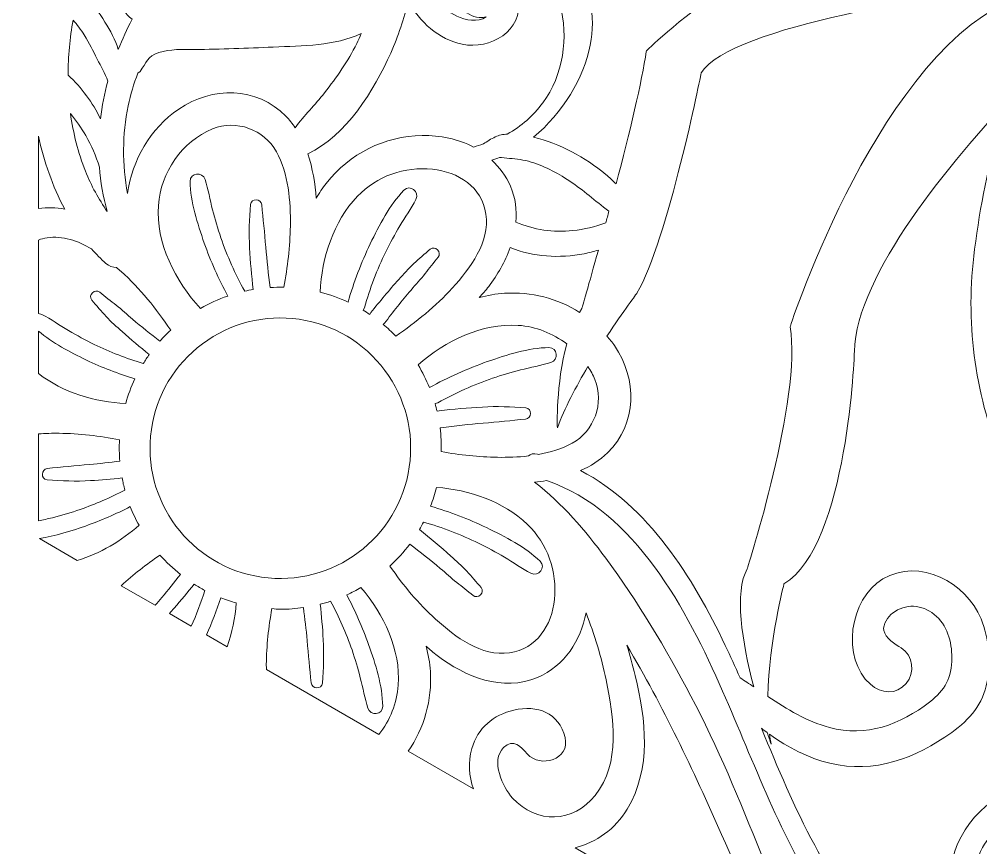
# Model space of a CAD drawing. Extents: x 7 to 992, y -718 to -282.
# Drawn here: x 67.5 to 127.5, y -464 to -412.2 of the extents above; entities that cross this region are included whole.
import ezdxf

# ---------------------------------------------------------------- set-up
doc = ezdxf.new("R2010")
doc.units = 0
doc.header["$MEASUREMENT"] = 0
doc.layers.add('Layer 1', color=7, linetype='Continuous')

msp = doc.modelspace()

# ---------------------------------------------------------------- linework, layer by layer
at = {"layer": 'Layer 1', "lineweight": 0}
for points, knots in [([(515.444, -282.485), (515.444, -282.485), (265.444, -282.485), (265.444, -282.485), (265.444, -282.485), (259.139, -282.485), (259.139, -282.485), (259.139, -282.485), (27.261, -282.485), (27.261, -282.485), (27.261, -282.485), (27.261, -282.863), (27.261, -282.863), (27.261, -282.863), (25.9, -282.863), (25.9, -282.863), (25.9, -282.863), (24.898, -282.863), (24.898, -282.863), (24.898, -282.863), (7.489, -306.853), (7.489, -306.853), (7.489, -306.853), (7.489, -496.33), (7.489, -496.33), (7.489, -496.33), (24.898, -524.256), (24.898, -524.256), (24.898, -524.256), (25.039, -524.256), (25.039, -524.256), (25.039, -524.256), (25.9, -525.977), (25.9, -525.977), (25.9, -525.977), (34.578, -543.332), (34.578, -543.332), (34.578, -543.332), (85.476, -645.118), (85.476, -645.118), (85.476, -645.118), (85.476, -693.393), (85.476, -693.393), (85.476, -693.602), (85.486, -693.809), (85.492, -694.016), (85.35, -694.597), (85.266, -695.2), (85.266, -695.825), (85.266, -695.825), (85.266, -710.022), (85.266, -710.022), (85.266, -714.223), (88.671, -717.628), (92.872, -717.628), (92.872, -717.628), (107.069, -717.628), (107.069, -717.628), (107.484, -717.628), (107.889, -717.586), (108.286, -717.521), (108.736, -717.547), (109.188, -717.561), (109.644, -717.561), (109.644, -717.561), (182.159, -717.561), (182.159, -717.561), (182.563, -717.561), (182.965, -717.551), (183.365, -717.531), (183.743, -717.589), (184.126, -717.628), (184.52, -717.628), (184.52, -717.628), (198.717, -717.628), (198.717, -717.628), (202.917, -717.628), (206.322, -714.223), (206.322, -710.022), (206.322, -710.022), (206.322, -695.825), (206.322, -695.825), (206.322, -695.534), (206.302, -695.248), (206.271, -694.965), (206.303, -694.465), (206.325, -693.962), (206.326, -693.453), (206.326, -693.453), (206.326, -645.118), (206.326, -645.118), (206.326, -645.118), (257.204, -543.332), (257.204, -543.332), (257.204, -543.332), (259.139, -539.46), (259.139, -539.46), (259.139, -539.46), (266.763, -524.209), (266.763, -524.209), (266.763, -524.209), (266.763, -645.118), (266.763, -645.118), (266.763, -645.118), (363.469, -645.118), (363.469, -645.118), (363.737, -645.117), (364.003, -645.104), (364.27, -645.096), (364.76, -645.195), (365.268, -645.248), (365.787, -645.248), (365.787, -645.248), (379.984, -645.248), (379.984, -645.248), (384.185, -645.248), (387.59, -641.843), (387.59, -637.643), (387.59, -637.643), (387.59, -623.445), (387.59, -623.445), (387.59, -623.12), (387.563, -622.802), (387.523, -622.487), (387.556, -621.959), (387.579, -621.428), (387.578, -620.891), (387.578, -620.891), (387.578, -584.634), (387.578, -584.634), (387.578, -584.634), (508.12, -524.362), (508.12, -524.362), (508.12, -524.362), (508.12, -717.561), (508.12, -717.561), (508.12, -717.561), (544.378, -717.561), (544.378, -717.561), (545.281, -717.563), (546.172, -717.512), (547.049, -717.417), (547.049, -717.417), (560.83, -717.417), (560.83, -717.417), (565.03, -717.417), (568.436, -714.012), (568.436, -709.811), (568.436, -709.811), (568.436, -696.131), (568.436, -696.131), (568.534, -695.251), (568.591, -694.358), (568.593, -693.453), (568.593, -693.453), (568.593, -645.118), (568.593, -645.118), (568.593, -645.118), (689.443, -645.118), (689.443, -645.118), (689.443, -645.118), (689.443, -693.393), (689.443, -693.393), (689.443, -693.594), (689.453, -693.791), (689.458, -693.99), (689.345, -694.514), (689.28, -695.056), (689.28, -695.614), (689.28, -695.614), (689.28, -709.811), (689.28, -709.811), (689.28, -714.012), (692.686, -717.417), (696.886, -717.417), (696.886, -717.417), (710.981, -717.417), (710.981, -717.417), (711.845, -717.511), (712.722, -717.561), (713.611, -717.561), (713.611, -717.561), (749.903, -717.561), (749.903, -717.561), (749.903, -717.561), (749.903, -524.209), (749.903, -524.209), (749.903, -524.209), (870.731, -584.622), (870.731, -584.622), (870.731, -584.622), (870.731, -620.95), (870.731, -620.95), (870.731, -621.353), (870.741, -621.753), (870.761, -622.151), (870.71, -622.506), (870.675, -622.865), (870.675, -623.233), (870.675, -623.233), (870.675, -637.431), (870.675, -637.431), (870.675, -641.632), (874.08, -645.036), (878.28, -645.036), (878.28, -645.036), (892.478, -645.036), (892.478, -645.036), (892.583, -645.036), (892.687, -645.025), (892.791, -645.02), (893.486, -645.081), (894.188, -645.118), (894.898, -645.118), (894.898, -645.118), (991.581, -645.118), (991.581, -645.118), (991.581, -645.118), (991.581, -282.485), (991.581, -282.485), (991.581, -282.485), (515.444, -282.485), (515.444, -282.485)], [0, 0, 0, 0, 1, 1, 1, 2, 2, 2, 3, 3, 3, 4, 4, 4, 5, 5, 5, 6, 6, 6, 7, 7, 7, 8, 8, 8, 9, 9, 9, 10, 10, 10, 11, 11, 11, 12, 12, 12, 13, 13, 13, 14, 14, 14, 15, 15, 15, 16, 16, 16, 17, 17, 17, 18, 18, 18, 19, 19, 19, 20, 20, 20, 21, 21, 21, 22, 22, 22, 23, 23, 23, 24, 24, 24, 25, 25, 25, 26, 26, 26, 27, 27, 27, 28, 28, 28, 29, 29, 29, 30, 30, 30, 31, 31, 31, 32, 32, 32, 33, 33, 33, 34, 34, 34, 35, 35, 35, 36, 36, 36, 37, 37, 37, 38, 38, 38, 39, 39, 39, 40, 40, 40, 41, 41, 41, 42, 42, 42, 43, 43, 43, 44, 44, 44, 45, 45, 45, 46, 46, 46, 47, 47, 47, 48, 48, 48, 49, 49, 49, 50, 50, 50, 51, 51, 51, 52, 52, 52, 53, 53, 53, 54, 54, 54, 55, 55, 55, 56, 56, 56, 57, 57, 57, 58, 58, 58, 59, 59, 59, 60, 60, 60, 61, 61, 61, 62, 62, 62, 63, 63, 63, 64, 64, 64, 65, 65, 65, 66, 66, 66, 67, 67, 67, 68, 68, 68, 69, 69, 69, 70, 70, 70, 71, 71, 71, 72, 72, 72, 73, 73, 73, 74, 74, 74, 74]), ([(104.106, -421.895), (102.804, -420.817), (101.238, -419.96), (99.589, -419.563), (101.401, -418.081), (102.742, -415.864), (103.138, -413.817), (103.842, -410.179), (101.581, -406.305), (98.364, -404.668), (96.483, -403.71), (94.314, -403.727), (92.698, -405.173), (92.605, -405.257), (92.527, -405.351), (92.442, -405.44), (92.423, -402.813), (91.922, -400.186), (90.965, -397.742), (90.742, -397.172), (90.489, -396.626), (90.221, -396.093), (93.81, -398.308), (97.803, -399.689), (102.316, -399.661), (103.385, -403.989), (108.798, -405.773), (112.791, -405.75), (117.368, -405.724), (122.174, -404.427), (126.113, -401.972), (126.217, -402.684), (126.357, -403.391), (126.534, -404.088), (113.849, -406.625), (106.629, -414.205), (106.629, -414.205), (106.377, -416.046), (105.576, -419.353), (104.755, -422.49), (104.538, -422.284), (104.324, -422.077), (104.106, -421.895)], [0, 0, 0, 0, 1, 1, 1, 2, 2, 2, 3, 3, 3, 4, 4, 4, 5, 5, 5, 6, 6, 6, 7, 7, 7, 8, 8, 8, 9, 9, 9, 10, 10, 10, 11, 11, 11, 12, 12, 12, 13, 13, 13, 14, 14, 14, 14]), ([(90.675, -414.309), (91.147, -413.254), (91.495, -412.16), (91.769, -411.048), (92.446, -412.367), (93.69, -413.457), (95.135, -413.762), (96.875, -414.128), (98.976, -412.916), (98.636, -410.935), (98.356, -409.304), (95.718, -408.158), (95.009, -410.146), (94.699, -411.017), (95.238, -412.037), (96.201, -412.095), (96.358, -412.104), (96.5, -412.085), (96.633, -412.053), (96.107, -412.41), (95.347, -412.266), (94.804, -412.009), (93.737, -411.505), (92.928, -410.349), (92.864, -409.159), (92.813, -408.203), (93.468, -407.139), (94.226, -406.592), (95.194, -405.893), (96.343, -406.003), (97.387, -406.486), (99.321, -407.379), (100.676, -409.232), (101.233, -411.258), (101.803, -413.33), (101.447, -415.688), (100.168, -417.427), (99.584, -418.222), (98.816, -418.888), (97.953, -419.372), (97.69, -419.391), (97.433, -419.435), (97.203, -419.549), (96.94, -419.68), (96.69, -419.823), (96.462, -419.992), (96.256, -420.056), (96.052, -420.124), (95.846, -420.187), (94.883, -419.682), (93.764, -419.444), (92.634, -419.461), (90.277, -419.498), (88.096, -420.599), (86.645, -422.452), (86.413, -422.749), (86.207, -423.062), (86.014, -423.384), (85.952, -422.474), (85.796, -421.508), (85.491, -420.601), (87.865, -419.526), (89.651, -416.602), (90.675, -414.309)], [0, 0, 0, 0, 1, 1, 1, 2, 2, 2, 3, 3, 3, 4, 4, 4, 5, 5, 5, 6, 6, 6, 7, 7, 7, 8, 8, 8, 9, 9, 9, 10, 10, 10, 11, 11, 11, 12, 12, 12, 13, 13, 13, 14, 14, 14, 15, 15, 15, 16, 16, 16, 17, 17, 17, 18, 18, 18, 19, 19, 19, 20, 20, 20, 21, 21, 21, 21]), ([(72.822, -412.372), (72.483, -411.807), (72.086, -411.288), (71.648, -410.797), (71.532, -410.667), (71.414, -410.536), (71.292, -410.409), (71.581, -409.458), (71.948, -408.531), (72.411, -407.638), (72.606, -408.156), (72.806, -408.673), (73.01, -409.19), (73.222, -409.73), (73.434, -410.27), (73.647, -410.81), (73.837, -411.294), (74.049, -411.913), (74.516, -412.203), (74.189, -412.821), (73.905, -413.456), (73.651, -414.099), (73.651, -414.099), (73.65, -414.092), (73.65, -414.092), (73.488, -413.495), (73.138, -412.898), (72.822, -412.372)], [0, 0, 0, 0, 1, 1, 1, 2, 2, 2, 3, 3, 3, 4, 4, 4, 5, 5, 5, 6, 6, 6, 7, 7, 7, 8, 8, 8, 9, 9, 9, 9]), ([(112.94, -446.527), (112.114, -447.995), (112.608, -451.088), (113.347, -453.912), (113.062, -453.72), (112.776, -453.529), (112.488, -453.344), (112.191, -452.667), (111.889, -451.991), (111.57, -451.322), (109.549, -447.081), (106.77, -442.606), (102.528, -440.401), (103.156, -440.123), (103.737, -439.764), (104.217, -439.29), (106.068, -437.465), (106.085, -434.683), (104.654, -432.593), (104.509, -432.381), (104.344, -432.187), (104.179, -431.994), (105.206, -430.433), (106.054, -429.313), (106.054, -429.313), (107.966, -426.062), (110.071, -415.543), (110.071, -415.543), (111.874, -412.592), (125.61, -410.627), (129.502, -410.125), (129.685, -410.34), (129.87, -410.552), (130.068, -410.755), (121.309, -413.843), (115.617, -431.417), (115.617, -431.417), (116.382, -435.817), (112.94, -446.527), (112.94, -446.527)], [0, 0, 0, 0, 1, 1, 1, 2, 2, 2, 3, 3, 3, 4, 4, 4, 5, 5, 5, 6, 6, 6, 7, 7, 7, 8, 8, 8, 9, 9, 9, 10, 10, 10, 11, 11, 11, 12, 12, 12, 13, 13, 13, 13]), ([(72.546, -418.427), (72.292, -417.919), (72.01, -417.424), (71.665, -416.975), (71.318, -416.524), (70.952, -416.064), (70.519, -415.688), (70.523, -414.524), (70.625, -413.373), (70.837, -412.248), (71.073, -412.528), (71.325, -412.862), (71.534, -413.182), (71.871, -413.698), (72.055, -414.17), (72.337, -414.687), (72.584, -415.139), (72.815, -415.58), (73.003, -416.06), (72.794, -416.842), (72.641, -417.632), (72.546, -418.427)], [0, 0, 0, 0, 1, 1, 1, 2, 2, 2, 3, 3, 3, 4, 4, 4, 5, 5, 5, 6, 6, 6, 7, 7, 7, 7]), ([(84.125, -418.252), (82.3, -416.402), (79.517, -416.384), (77.428, -417.815), (75.65, -419.033), (74.526, -420.996), (74.231, -423.095), (73.905, -421.278), (73.896, -419.409), (74.27, -417.602), (74.414, -416.901), (74.626, -416.231), (74.874, -415.578), (74.874, -415.578), (75.014, -415.463), (75.014, -415.463), (75.435, -414.92), (75.453, -414.514), (76.179, -414.285), (76.9, -414.057), (77.673, -414.086), (78.419, -414.084), (80.059, -414.079), (81.695, -414.013), (83.334, -413.937), (85.16, -413.853), (87.187, -413.875), (88.829, -413.087), (88.733, -413.298), (88.656, -413.517), (88.551, -413.723), (87.991, -414.822), (87.303, -415.825), (86.542, -416.793), (85.948, -417.548), (85.265, -418.212), (84.704, -418.978), (84.529, -418.72), (84.342, -418.473), (84.125, -418.252)], [0, 0, 0, 0, 1, 1, 1, 2, 2, 2, 3, 3, 3, 4, 4, 4, 5, 5, 5, 6, 6, 6, 7, 7, 7, 8, 8, 8, 9, 9, 9, 10, 10, 10, 11, 11, 11, 12, 12, 12, 13, 13, 13, 13]), ([(155.417, -471.974), (154.118, -470.718), (152.172, -470.507), (150.54, -471.243), (149.61, -471.662), (148.814, -472.336), (148.243, -473.184), (148.081, -473.422), (147.945, -473.658), (147.829, -473.895), (147.713, -473.658), (147.577, -473.422), (147.416, -473.184), (146.845, -472.336), (146.048, -471.662), (145.118, -471.243), (143.485, -470.507), (141.54, -470.718), (140.241, -471.974), (141.136, -468.197), (139.496, -463.827), (136.415, -461.427), (134.274, -459.759), (131.517, -459.245), (129.054, -460.538), (126.778, -461.731), (125.043, -464.469), (125.843, -467.081), (126.479, -469.153), (129.515, -470.421), (130.89, -468.245), (131.304, -467.592), (130.988, -466.754), (131.332, -466.132), (131.732, -465.408), (132.781, -465.552), (133.429, -465.809), (134.258, -466.138), (134.8, -466.871), (135.029, -467.715), (135.517, -469.507), (134.807, -471.795), (133.267, -472.878), (131.51, -474.112), (128.499, -473.686), (126.568, -473.108), (122.119, -471.777), (119.248, -467.706), (117.153, -463.81), (115.881, -461.445), (114.855, -458.972), (113.827, -456.499), (113.942, -456.592), (114.067, -456.672), (114.187, -456.761), (114.27, -457.018), (114.352, -457.266), (114.43, -457.498), (114.392, -457.294), (114.363, -457.082), (114.336, -456.871), (115.484, -457.706), (116.758, -458.358), (118.096, -458.682), (120.894, -459.358), (123.445, -458.38), (125.712, -456.755), (126.852, -455.937), (127.661, -454.987), (127.924, -453.581), (128.168, -452.269), (128.048, -450.904), (127.542, -449.667), (126.606, -447.385), (123.708, -445.821), (121.407, -447.172), (119.319, -448.399), (118.789, -452.136), (120.629, -453.749), (121.304, -454.34), (122.247, -454.437), (122.872, -453.699), (123.434, -453.034), (123.317, -451.949), (122.548, -451.478), (122.198, -451.265), (121.556, -450.844), (121.47, -450.398), (121.395, -450.005), (121.731, -449.515), (122.018, -449.299), (122.826, -448.691), (123.847, -448.758), (124.624, -449.386), (125.418, -450.027), (125.723, -451.108), (125.721, -452.094), (125.719, -453.334), (125.299, -454.113), (124.328, -454.862), (122.509, -456.264), (120.36, -457.081), (118.071, -456.454), (116.657, -456.066), (115.429, -455.309), (114.226, -454.504), (114.3, -451.011), (115.235, -447.483), (115.235, -447.483), (119.251, -444.997), (119.633, -432.948), (119.633, -432.948), (119.76, -428.136), (125.668, -421.065), (129.649, -416.833), (129.315, -417.42), (129.021, -418.025), (128.812, -418.67), (127.982, -421.244), (127.493, -423.896), (127.14, -426.574), (126.544, -431.077), (127.144, -435.421), (128.776, -439.653), (130.364, -443.771), (132.435, -448.1), (135.695, -451.177), (138.752, -454.062), (142.085, -454.957), (145.94, -455.319), (145.991, -455.414), (146.085, -455.484), (146.225, -455.477), (146.547, -455.459), (146.865, -455.44), (147.18, -455.419), (147.495, -455.44), (147.812, -455.459), (148.134, -455.477), (148.273, -455.484), (148.368, -455.414), (148.418, -455.319), (152.274, -454.957), (155.606, -454.062), (158.663, -451.177), (161.924, -448.1), (163.995, -443.771), (165.582, -439.653), (167.215, -435.421), (167.814, -431.077), (167.219, -426.574), (166.866, -423.896), (166.377, -421.244), (165.546, -418.67), (165.338, -418.025), (165.043, -417.42), (164.71, -416.833), (168.691, -421.065), (174.599, -428.136), (174.726, -432.948), (174.726, -432.948), (175.108, -444.997), (179.124, -447.483), (179.124, -447.483), (180.212, -451.588), (180.132, -455.325), (179.332, -455.796), (178.499, -456.203), (177.587, -456.454), (175.298, -457.081), (173.149, -456.264), (171.331, -454.862), (170.359, -454.113), (169.94, -453.334), (169.937, -452.094), (169.935, -451.108), (170.241, -450.027), (171.034, -449.386), (171.812, -448.758), (172.832, -448.691), (173.64, -449.299), (173.928, -449.515), (174.264, -450.005), (174.188, -450.398), (174.102, -450.844), (173.46, -451.265), (173.11, -451.478), (172.341, -451.949), (172.224, -453.034), (172.786, -453.699), (173.411, -454.437), (174.355, -454.34), (175.029, -453.749), (176.869, -452.136), (176.339, -448.399), (174.251, -447.172), (171.95, -445.821), (169.052, -447.385), (168.117, -449.667), (167.61, -450.904), (167.49, -452.269), (167.735, -453.581), (167.997, -454.987), (168.806, -455.937), (169.946, -456.755), (172.213, -458.38), (174.764, -459.358), (177.562, -458.682), (179.099, -458.31), (180.56, -457.52), (181.831, -456.499), (180.803, -458.972), (179.777, -461.445), (178.505, -463.81), (176.41, -467.706), (173.54, -471.777), (169.09, -473.108), (167.16, -473.686), (164.148, -474.112), (162.391, -472.878), (160.851, -471.795), (160.142, -469.507), (160.629, -467.715), (160.858, -466.871), (161.4, -466.138), (162.23, -465.809), (162.877, -465.552), (163.926, -465.408), (164.326, -466.132), (164.669, -466.754), (164.355, -467.592), (164.768, -468.245), (166.144, -470.421), (169.179, -469.153), (169.815, -467.081), (170.616, -464.469), (168.88, -461.731), (166.605, -460.538), (164.141, -459.245), (161.384, -459.759), (159.243, -461.427), (156.162, -463.827), (154.523, -468.197), (155.417, -471.974)], [0, 0, 0, 0, 1, 1, 1, 2, 2, 2, 3, 3, 3, 4, 4, 4, 5, 5, 5, 6, 6, 6, 7, 7, 7, 8, 8, 8, 9, 9, 9, 10, 10, 10, 11, 11, 11, 12, 12, 12, 13, 13, 13, 14, 14, 14, 15, 15, 15, 16, 16, 16, 17, 17, 17, 18, 18, 18, 19, 19, 19, 20, 20, 20, 21, 21, 21, 22, 22, 22, 23, 23, 23, 24, 24, 24, 25, 25, 25, 26, 26, 26, 27, 27, 27, 28, 28, 28, 29, 29, 29, 30, 30, 30, 31, 31, 31, 32, 32, 32, 33, 33, 33, 34, 34, 34, 35, 35, 35, 36, 36, 36, 37, 37, 37, 38, 38, 38, 39, 39, 39, 40, 40, 40, 41, 41, 41, 42, 42, 42, 43, 43, 43, 44, 44, 44, 45, 45, 45, 46, 46, 46, 47, 47, 47, 48, 48, 48, 49, 49, 49, 50, 50, 50, 51, 51, 51, 52, 52, 52, 53, 53, 53, 54, 54, 54, 55, 55, 55, 56, 56, 56, 57, 57, 57, 58, 58, 58, 59, 59, 59, 60, 60, 60, 61, 61, 61, 62, 62, 62, 63, 63, 63, 64, 64, 64, 65, 65, 65, 66, 66, 66, 67, 67, 67, 68, 68, 68, 69, 69, 69, 70, 70, 70, 71, 71, 71, 72, 72, 72, 73, 73, 73, 74, 74, 74, 75, 75, 75, 76, 76, 76, 77, 77, 77, 78, 78, 78, 79, 79, 79, 80, 80, 80, 81, 81, 81, 81]), ([(72.963, -424.21), (72.439, -423.429), (71.966, -422.618), (71.604, -421.695), (71.148, -420.533), (70.838, -419.317), (70.668, -418.082), (71.021, -418.522), (71.346, -418.982), (71.627, -419.472), (71.982, -420.091), (72.261, -420.751), (72.472, -421.432), (72.544, -422.366), (72.71, -423.294), (72.963, -424.21)], [0, 0, 0, 0, 1, 1, 1, 2, 2, 2, 3, 3, 3, 4, 4, 4, 5, 5, 5, 5]), ([(81.858, -426.49), (81.905, -427.357), (81.982, -428.223), (82.078, -429.086), (81.9, -429.116), (81.725, -429.152), (81.549, -429.192), (80.96, -428.121), (80.456, -427.006), (80.06, -425.848), (79.864, -425.274), (79.694, -424.692), (79.543, -424.105), (79.379, -423.476), (79.273, -422.835), (79.074, -422.216), (78.916, -421.72), (78.134, -421.774), (78.143, -422.329), (78.162, -423.625), (78.598, -424.965), (79.023, -426.181), (79.421, -427.322), (79.92, -428.425), (80.49, -429.491), (79.902, -429.694), (79.333, -429.956), (78.785, -430.271), (77.223, -428.564), (75.994, -426.194), (76.16, -423.828), (76.302, -421.789), (77.626, -419.82), (79.545, -419.047), (81.013, -418.457), (82.771, -419.077), (83.527, -420.473), (84.28, -421.863), (84.427, -423.569), (84.403, -425.123), (84.383, -426.405), (84.234, -427.688), (83.986, -428.948), (83.706, -428.942), (83.427, -428.942), (83.149, -428.959), (83.033, -428.12), (82.936, -427.278), (82.866, -426.434), (82.794, -425.55), (82.704, -424.673), (82.614, -423.791), (82.575, -423.395), (81.943, -423.371), (81.911, -423.776), (81.837, -424.687), (81.809, -425.578), (81.858, -426.49)], [0, 0, 0, 0, 1, 1, 1, 2, 2, 2, 3, 3, 3, 4, 4, 4, 5, 5, 5, 6, 6, 6, 7, 7, 7, 8, 8, 8, 9, 9, 9, 10, 10, 10, 11, 11, 11, 12, 12, 12, 13, 13, 13, 14, 14, 14, 15, 15, 15, 16, 16, 16, 17, 17, 17, 18, 18, 18, 19, 19, 19, 19]), ([(70.307, -424.063), (69.764, -423.958), (69.214, -423.95), (68.669, -424.019), (68.669, -424.019), (68.669, -419.512), (68.669, -419.512), (69.013, -421.054), (69.544, -422.626), (70.307, -424.063)], [0, 0, 0, 0, 1, 1, 1, 2, 2, 2, 3, 3, 3, 3]), ([(102.044, -425.402), (100.822, -425.539), (99.607, -425.36), (98.491, -424.87), (98.555, -424.121), (98.472, -423.366), (98.155, -422.638), (97.872, -421.984), (97.462, -421.449), (96.981, -421.001), (97.147, -420.95), (97.313, -420.898), (97.475, -420.833), (97.475, -420.833), (97.582, -420.845), (97.582, -420.845), (98.03, -420.911), (98.481, -420.902), (98.93, -420.995), (99.853, -421.186), (100.742, -421.6), (101.535, -422.103), (102.39, -422.645), (103.175, -423.294), (103.952, -423.939), (104.063, -424.031), (104.19, -424.102), (104.305, -424.187), (104.237, -424.437), (104.171, -424.685), (104.106, -424.927), (103.44, -425.165), (102.747, -425.323), (102.044, -425.402)], [0, 0, 0, 0, 1, 1, 1, 2, 2, 2, 3, 3, 3, 4, 4, 4, 5, 5, 5, 6, 6, 6, 7, 7, 7, 8, 8, 8, 9, 9, 9, 10, 10, 10, 11, 11, 11, 11]), ([(93.14, -426.566), (92.792, -426.862), (92.447, -427.162), (92.108, -427.469), (91.773, -427.774), (91.474, -428.126), (91.17, -428.464), (90.569, -429.134), (89.989, -429.822), (89.43, -430.527), (89.43, -430.527), (89.371, -430.645), (89.371, -430.645), (89.232, -430.552), (89.096, -430.453), (88.953, -430.367), (88.953, -430.367), (89.028, -430.222), (89.028, -430.222), (89.373, -429.017), (89.817, -427.846), (90.368, -426.721), (90.636, -426.174), (90.928, -425.64), (91.238, -425.116), (91.567, -424.557), (91.943, -424.029), (92.241, -423.453), (92.482, -422.984), (91.878, -422.488), (91.495, -422.883), (90.591, -423.813), (89.955, -425.07), (89.395, -426.23), (88.83, -427.401), (88.369, -428.621), (88.007, -429.869), (87.448, -429.611), (86.864, -429.403), (86.258, -429.25), (86.368, -427.097), (87.086, -424.846), (88.591, -423.263), (89.788, -422.005), (91.556, -421.387), (93.278, -421.568), (94.888, -421.738), (96.371, -422.664), (96.617, -424.373), (96.871, -426.136), (95.633, -427.759), (94.518, -428.992), (93.484, -430.133), (92.267, -431.126), (90.985, -431.993), (90.735, -431.735), (90.473, -431.493), (90.199, -431.265), (90.199, -431.265), (90.281, -431.195), (90.281, -431.195), (90.815, -430.486), (91.367, -429.792), (91.941, -429.116), (92.232, -428.774), (92.545, -428.448), (92.818, -428.093), (93.085, -427.748), (93.356, -427.408), (93.631, -427.071), (93.882, -426.764), (93.448, -426.306), (93.14, -426.566)], [0, 0, 0, 0, 1, 1, 1, 2, 2, 2, 3, 3, 3, 4, 4, 4, 5, 5, 5, 6, 6, 6, 7, 7, 7, 8, 8, 8, 9, 9, 9, 10, 10, 10, 11, 11, 11, 12, 12, 12, 13, 13, 13, 14, 14, 14, 15, 15, 15, 16, 16, 16, 17, 17, 17, 18, 18, 18, 19, 19, 19, 20, 20, 20, 21, 21, 21, 22, 22, 22, 23, 23, 23, 24, 24, 24, 24]), ([(69.208, -425.852), (70.193, -425.711), (71.131, -426.042), (71.985, -426.55), (72.269, -426.873), (72.567, -427.179), (72.884, -427.461), (73.08, -427.637), (73.311, -427.705), (73.539, -427.7), (73.635, -427.784), (73.733, -427.868), (73.826, -427.952), (75.012, -429.025), (76.037, -430.296), (76.927, -431.632), (76.693, -431.849), (76.469, -432.075), (76.259, -432.31), (75.679, -431.866), (75.104, -431.416), (74.547, -430.943), (74.205, -430.653), (73.879, -430.34), (73.524, -430.066), (73.179, -429.8), (72.838, -429.529), (72.502, -429.254), (72.195, -429.003), (71.737, -429.437), (71.997, -429.744), (72.293, -430.093), (72.593, -430.438), (72.9, -430.776), (73.205, -431.112), (73.557, -431.411), (73.895, -431.714), (74.446, -432.209), (75.018, -432.68), (75.593, -433.146), (75.461, -433.331), (75.336, -433.519), (75.217, -433.711), (74.167, -433.388), (73.139, -433), (72.151, -432.517), (71.605, -432.248), (71.071, -431.956), (70.547, -431.647), (69.988, -431.317), (69.46, -430.941), (68.883, -430.643), (68.883, -430.643), (68.669, -430.593), (68.669, -430.593), (68.669, -430.593), (68.669, -425.993), (68.669, -425.993), (68.839, -425.933), (69.015, -425.88), (69.208, -425.852)], [0, 0, 0, 0, 1, 1, 1, 2, 2, 2, 3, 3, 3, 4, 4, 4, 5, 5, 5, 6, 6, 6, 7, 7, 7, 8, 8, 8, 9, 9, 9, 10, 10, 10, 11, 11, 11, 12, 12, 12, 13, 13, 13, 14, 14, 14, 15, 15, 15, 16, 16, 16, 17, 17, 17, 18, 18, 18, 19, 19, 19, 20, 20, 20, 20]), ([(103.64, -426.627), (103.05, -428.758), (102.612, -430.27), (102.612, -430.27), (102.612, -430.27), (102.473, -430.513), (102.473, -430.513), (101.088, -429.643), (99.432, -429.213), (97.784, -429.32), (97.246, -429.354), (96.72, -429.453), (96.202, -429.584), (96.398, -429.356), (96.609, -429.138), (96.791, -428.899), (97.337, -428.179), (97.815, -427.345), (98.132, -426.468), (99.586, -427.057), (101.202, -427.145), (102.749, -426.85), (103.049, -426.792), (103.344, -426.708), (103.64, -426.627)], [0, 0, 0, 0, 1, 1, 1, 2, 2, 2, 3, 3, 3, 4, 4, 4, 5, 5, 5, 6, 6, 6, 7, 7, 7, 8, 8, 8, 8]), ([(75.723, -437.826), (76.036, -435.675), (77.168, -433.774), (78.911, -432.475), (80.654, -431.175), (82.799, -430.632), (84.95, -430.946), (87.101, -431.259), (89.001, -432.392), (90.301, -434.135), (91.6, -435.878), (92.143, -438.022), (91.83, -440.173), (91.182, -444.614), (87.04, -447.698), (82.602, -447.053), (78.162, -446.406), (75.075, -442.267), (75.723, -437.826)], [0, 0, 0, 0, 1, 1, 1, 2, 2, 2, 3, 3, 3, 4, 4, 4, 5, 5, 5, 6, 6, 6, 6]), ([(99.108, -436.48), (98.197, -436.406), (97.307, -436.378), (96.394, -436.427), (95.491, -436.476), (94.589, -436.553), (93.691, -436.656), (93.691, -436.656), (93.569, -436.696), (93.569, -436.696), (93.531, -436.534), (93.484, -436.373), (93.438, -436.213), (93.438, -436.213), (93.615, -436.157), (93.615, -436.157), (94.71, -435.55), (95.851, -435.034), (97.036, -434.629), (97.61, -434.433), (98.192, -434.263), (98.779, -434.111), (99.409, -433.949), (100.049, -433.841), (100.669, -433.643), (101.165, -433.485), (101.111, -432.704), (100.556, -432.711), (99.26, -432.731), (97.919, -433.167), (96.704, -433.592), (95.455, -434.028), (94.246, -434.572), (93.089, -435.212), (92.89, -434.725), (92.661, -434.247), (92.383, -433.79), (94.075, -432.307), (96.358, -431.165), (98.642, -431.325), (99.731, -431.401), (100.793, -431.822), (101.671, -432.483), (100.973, -434.98), (101.081, -437.729), (101.081, -437.729), (101.533, -436.505), (102.245, -435.153), (102.99, -433.895), (103.156, -434.154), (103.306, -434.423), (103.422, -434.711), (104.013, -436.179), (103.392, -437.936), (101.997, -438.692), (101.351, -439.042), (100.635, -439.257), (99.9, -439.389), (99.9, -439.389), (99.834, -439.37), (99.834, -439.37), (99.6, -439.311), (99.41, -439.369), (99.267, -439.483), (98.622, -439.557), (97.972, -439.578), (97.346, -439.569), (96.169, -439.551), (94.988, -439.426), (93.828, -439.213), (93.839, -438.714), (93.814, -438.218), (93.752, -437.728), (93.752, -437.728), (93.807, -437.732), (93.807, -437.732), (94.685, -437.607), (95.567, -437.508), (96.451, -437.435), (97.335, -437.363), (98.212, -437.272), (99.094, -437.184), (99.489, -437.144), (99.514, -436.513), (99.108, -436.48)], [0, 0, 0, 0, 1, 1, 1, 2, 2, 2, 3, 3, 3, 4, 4, 4, 5, 5, 5, 6, 6, 6, 7, 7, 7, 8, 8, 8, 9, 9, 9, 10, 10, 10, 11, 11, 11, 12, 12, 12, 13, 13, 13, 14, 14, 14, 15, 15, 15, 16, 16, 16, 17, 17, 17, 18, 18, 18, 19, 19, 19, 20, 20, 20, 21, 21, 21, 22, 22, 22, 23, 23, 23, 24, 24, 24, 25, 25, 25, 26, 26, 26, 27, 27, 27, 28, 28, 28, 28]), ([(71.661, -433.49), (72.638, -433.961), (73.655, -434.344), (74.688, -434.674), (74.454, -435.166), (74.27, -435.683), (74.118, -436.213), (72.197, -436.12), (70.207, -435.529), (68.669, -434.34), (68.669, -434.34), (68.669, -431.68), (68.669, -431.68), (69.551, -432.426), (70.635, -432.996), (71.661, -433.49)], [0, 0, 0, 0, 1, 1, 1, 2, 2, 2, 3, 3, 3, 4, 4, 4, 5, 5, 5, 5]), ([(68.669, -438.105), (69.103, -438.078), (69.537, -438.06), (69.958, -438.066), (71.222, -438.085), (72.488, -438.231), (73.731, -438.473), (73.706, -438.92), (73.718, -439.365), (73.752, -439.807), (73.125, -439.885), (72.496, -439.967), (71.864, -440.018), (70.981, -440.09), (70.104, -440.181), (69.222, -440.27), (68.826, -440.31), (68.801, -440.941), (69.208, -440.974), (70.118, -441.048), (71.008, -441.076), (71.921, -441.026), (72.581, -440.991), (73.237, -440.924), (73.894, -440.859), (73.941, -441.114), (73.994, -441.367), (74.062, -441.617), (73.161, -442.08), (72.239, -442.497), (71.279, -442.825), (70.706, -443.021), (70.123, -443.191), (69.536, -443.342), (69.248, -443.417), (68.958, -443.481), (68.669, -443.547), (68.669, -443.547), (68.669, -438.105), (68.669, -438.105)], [0, 0, 0, 0, 1, 1, 1, 2, 2, 2, 3, 3, 3, 4, 4, 4, 5, 5, 5, 6, 6, 6, 7, 7, 7, 8, 8, 8, 9, 9, 9, 10, 10, 10, 11, 11, 11, 12, 12, 12, 13, 13, 13, 13]), ([(118.765, -471.502), (116.609, -469.537), (114.91, -467.035), (113.81, -464.336), (112.447, -460.996), (111.116, -457.677), (109.422, -454.484), (107.844, -451.507), (106.114, -448.593), (104.111, -445.88), (102.815, -444.123), (101.391, -442.457), (99.662, -441.129), (99.909, -441.102), (100.158, -441.066), (100.407, -441.023), (105.962, -442.909), (109.178, -449.133), (111.402, -454.179), (113.38, -458.664), (115.053, -463.393), (117.779, -467.498), (120.034, -470.893), (123.138, -473.842), (127.255, -474.659), (129.159, -475.037), (131.633, -475.203), (133.411, -474.29), (134.96, -473.496), (135.985, -471.888), (136.327, -470.209), (136.641, -468.665), (136.444, -466.835), (135.329, -465.636), (134.217, -464.442), (131.802, -463.902), (130.579, -465.238), (129.996, -465.875), (130.268, -466.564), (129.946, -467.272), (129.651, -467.921), (128.784, -468.113), (128.156, -467.844), (126.609, -467.181), (127.078, -464.835), (127.761, -463.737), (129.485, -460.968), (133.013, -460.813), (135.4, -462.748), (139.507, -466.076), (140.531, -473.825), (134.773, -476.077), (132.148, -477.103), (128.966, -476.598), (126.341, -475.822), (123.523, -474.989), (120.934, -473.479), (118.765, -471.502)], [0, 0, 0, 0, 1, 1, 1, 2, 2, 2, 3, 3, 3, 4, 4, 4, 5, 5, 5, 6, 6, 6, 7, 7, 7, 8, 8, 8, 9, 9, 9, 10, 10, 10, 11, 11, 11, 12, 12, 12, 13, 13, 13, 14, 14, 14, 15, 15, 15, 16, 16, 16, 17, 17, 17, 18, 18, 18, 19, 19, 19, 19]), ([(90.622, -446.37), (91.081, -445.945), (91.497, -445.485), (91.864, -444.99), (92.511, -445.481), (93.149, -445.985), (93.769, -446.51), (94.11, -446.801), (94.437, -447.114), (94.792, -447.388), (95.136, -447.653), (95.477, -447.924), (95.814, -448.2), (96.12, -448.451), (96.579, -448.017), (96.318, -447.709), (96.023, -447.361), (95.723, -447.016), (95.416, -446.678), (95.11, -446.342), (94.758, -446.043), (94.421, -445.739), (93.784, -445.168), (93.128, -444.619), (92.46, -444.085), (92.55, -443.932), (92.629, -443.771), (92.711, -443.613), (93.898, -443.956), (95.054, -444.393), (96.164, -444.937), (96.711, -445.205), (97.244, -445.497), (97.768, -445.807), (98.327, -446.137), (98.855, -446.513), (99.432, -446.81), (99.9, -447.051), (100.397, -446.448), (100.002, -446.064), (99.072, -445.161), (97.815, -444.523), (96.654, -443.964), (95.528, -443.421), (94.355, -442.978), (93.156, -442.623), (93.304, -442.239), (93.436, -441.849), (93.536, -441.445), (95.592, -441.607), (97.701, -442.325), (99.207, -443.757), (100.464, -444.954), (101.082, -446.721), (100.901, -448.443), (100.732, -450.054), (99.806, -451.536), (98.096, -451.782), (96.334, -452.036), (94.71, -450.798), (93.478, -449.683), (92.401, -448.708), (91.454, -447.571), (90.622, -446.37)], [0, 0, 0, 0, 1, 1, 1, 2, 2, 2, 3, 3, 3, 4, 4, 4, 5, 5, 5, 6, 6, 6, 7, 7, 7, 8, 8, 8, 9, 9, 9, 10, 10, 10, 11, 11, 11, 12, 12, 12, 13, 13, 13, 14, 14, 14, 15, 15, 15, 16, 16, 16, 17, 17, 17, 18, 18, 18, 19, 19, 19, 20, 20, 20, 21, 21, 21, 21]), ([(74.406, -442.652), (74.562, -443.05), (74.746, -443.437), (74.954, -443.816), (73.864, -444.778), (72.523, -445.588), (71.096, -446.007), (71.096, -446.007), (68.724, -444.637), (68.724, -444.637), (69.709, -444.489), (70.695, -444.182), (71.611, -443.862), (72.571, -443.526), (73.499, -443.109), (74.406, -442.652)], [0, 0, 0, 0, 1, 1, 1, 2, 2, 2, 3, 3, 3, 4, 4, 4, 5, 5, 5, 5]), ([(76.259, -445.681), (76.65, -446.123), (77.08, -446.521), (77.535, -446.883), (77.154, -447.373), (76.775, -447.865), (76.374, -448.338), (76.238, -448.498), (76.097, -448.655), (75.957, -448.813), (75.957, -448.813), (73.842, -447.592), (73.842, -447.592), (74.597, -446.897), (75.411, -446.258), (76.259, -445.681)], [0, 0, 0, 0, 1, 1, 1, 2, 2, 2, 3, 3, 3, 4, 4, 4, 5, 5, 5, 5]), ([(77.145, -448.99), (77.579, -448.506), (77.989, -448.003), (78.401, -447.5), (78.619, -447.638), (78.842, -447.765), (79.07, -447.885), (78.827, -448.645), (78.539, -449.389), (78.216, -450.118), (78.216, -450.118), (76.844, -449.326), (76.844, -449.326), (76.945, -449.213), (77.045, -449.101), (77.145, -448.99)], [0, 0, 0, 0, 1, 1, 1, 2, 2, 2, 3, 3, 3, 4, 4, 4, 5, 5, 5, 5]), ([(83.25, -449.023), (83.432, -449.033), (83.615, -449.063), (83.797, -449.063), (84.275, -449.063), (84.75, -449.024), (85.218, -448.956), (85.306, -449.643), (85.393, -450.33), (85.449, -451.02), (85.521, -451.904), (85.612, -452.781), (85.701, -453.663), (85.741, -454.059), (86.372, -454.083), (86.405, -453.677), (86.479, -452.767), (86.506, -451.876), (86.458, -450.964), (86.418, -450.224), (86.347, -449.486), (86.27, -448.749), (86.487, -448.694), (86.704, -448.633), (86.917, -448.563), (87.438, -449.543), (87.896, -450.554), (88.255, -451.605), (88.452, -452.179), (88.622, -452.761), (88.773, -453.349), (88.936, -453.978), (89.043, -454.619), (89.241, -455.237), (89.4, -455.734), (90.181, -455.68), (90.173, -455.124), (90.154, -453.829), (89.717, -452.489), (89.293, -451.273), (88.918, -450.202), (88.45, -449.167), (87.924, -448.163), (88.227, -448.024), (88.523, -447.871), (88.813, -447.703), (90.23, -449.378), (91.299, -451.593), (91.144, -453.807), (91.066, -454.919), (90.627, -456.001), (89.938, -456.886), (89.938, -456.886), (82.905, -452.825), (82.905, -452.825), (82.905, -452.721), (82.899, -452.614), (82.901, -452.512), (82.919, -451.345), (83.041, -450.175), (83.25, -449.023)], [0, 0, 0, 0, 1, 1, 1, 2, 2, 2, 3, 3, 3, 4, 4, 4, 5, 5, 5, 6, 6, 6, 7, 7, 7, 8, 8, 8, 9, 9, 9, 10, 10, 10, 11, 11, 11, 12, 12, 12, 13, 13, 13, 14, 14, 14, 15, 15, 15, 16, 16, 16, 17, 17, 17, 18, 18, 18, 19, 19, 19, 20, 20, 20, 20]), ([(81.026, -448.669), (80.956, -449.592), (80.758, -450.52), (80.447, -451.406), (80.447, -451.406), (79.163, -450.664), (79.163, -450.664), (79.499, -449.905), (79.799, -449.13), (80.057, -448.341), (80.373, -448.466), (80.696, -448.576), (81.026, -448.669)], [0, 0, 0, 0, 1, 1, 1, 2, 2, 2, 3, 3, 3, 4, 4, 4, 4]), ([(101.559, -457.08), (101.171, -455.524), (99.836, -455.021), (98.368, -455.366), (97.091, -455.665), (96.098, -456.464), (95.736, -457.771), (95.5, -458.626), (95.563, -459.487), (95.832, -460.288), (95.832, -460.288), (91.759, -457.936), (91.759, -457.936), (92.76, -456.495), (93.264, -454.718), (93.15, -452.95), (93.115, -452.412), (93.016, -451.885), (92.885, -451.368), (93.113, -451.563), (93.331, -451.775), (93.57, -451.956), (95.311, -453.277), (97.692, -454.251), (99.831, -453.321), (101.553, -452.573), (102.536, -451.022), (102.871, -449.284), (103.405, -450.644), (103.824, -452.053), (104.118, -453.473), (104.607, -455.835), (105.052, -458.646), (103.44, -460.689), (102.077, -462.418), (99.776, -462.499), (98.281, -460.857), (97.654, -460.168), (96.894, -458.533), (97.722, -457.701), (98.331, -457.09), (98.801, -457.656), (99.2, -458.103), (100.004, -459.007), (101.904, -458.466), (101.559, -457.08)], [0, 0, 0, 0, 1, 1, 1, 2, 2, 2, 3, 3, 3, 4, 4, 4, 5, 5, 5, 6, 6, 6, 7, 7, 7, 8, 8, 8, 9, 9, 9, 10, 10, 10, 11, 11, 11, 12, 12, 12, 13, 13, 13, 14, 14, 14, 15, 15, 15, 15]), ([(105.441, -461.552), (106.978, -458.994), (106.609, -455.967), (105.94, -453.195), (105.787, -452.561), (105.615, -451.934), (105.425, -451.314), (107.669, -455.109), (109.568, -459.125), (111.342, -463.134), (112.606, -465.991), (113.894, -468.626), (116.035, -470.947), (116.951, -471.94), (117.944, -472.841), (118.996, -473.663), (118.996, -473.663), (102.194, -463.961), (102.194, -463.961), (103.511, -463.633), (104.696, -462.793), (105.441, -461.552)], [0, 0, 0, 0, 1, 1, 1, 2, 2, 2, 3, 3, 3, 4, 4, 4, 5, 5, 5, 6, 6, 6, 7, 7, 7, 7])]:
    msp.add_open_spline(points, degree=3, knots=knots, dxfattribs=at)

doc.saveas('drawing.dxf')
